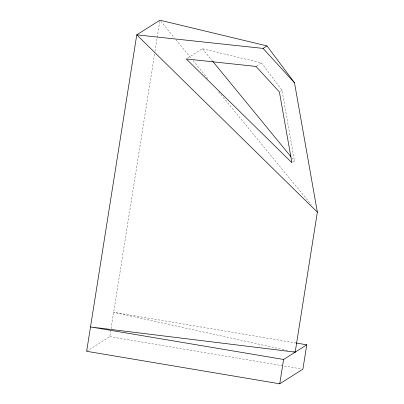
<?xml version="1.0" encoding="UTF-8"?>
<svg xmlns="http://www.w3.org/2000/svg" width="404" height="404" viewBox="0 0 404 404"><rect width="100%" height="100%" fill="white"/><g stroke="black" fill="none" stroke-linecap="round" stroke-linejoin="round"><path stroke-width="0.3" stroke-dasharray="2.02 1.52" d="M86.648 351.293L109.807 336.648L110.671 331.169M111.06 328.735L154.601 53.833M154.995 51.343L159.726 21.447M187.815 57.959L202.394 48.738L261.56 62.953L282.007 90.365L294.491 161.044L292.415 162.352M256.545 66.125L261.56 62.953M280.452 91.349L282.007 90.365M296.203 343.036L113.66 312.307L287.799 350.515M109.807 336.648L301.662 368.948M202.394 48.738L212.358 60.893M291.698 157.641L294.491 161.044M160.726 21.175L174.311 37.739M175.907 39.688L191.491 58.691M193.087 60.64L208.272 79.154M218.66 91.824L311.358 204.858"/><path stroke-width="0.61" d="M279.75 383.8L283.603 359.459L306.762 344.814L302.904 369.155L279.75 383.8L86.648 351.293L136.769 34.845L159.928 20.2L266.999 45.92L294.506 82.8L317.352 212.171L295.183 352.136L90.506 326.947L283.603 359.459M317.352 212.171L136.769 34.845L263.065 48.409L266.999 45.92M296.203 343.036L306.762 344.814M293.95 351.864L295.183 352.136M263.065 48.409L294.506 82.8M212.757 61.378L290.9 156.666M256.04 66.443L186.254 58.944L291.895 162.681L279.416 92.006L256.04 66.443"/></g></svg>
